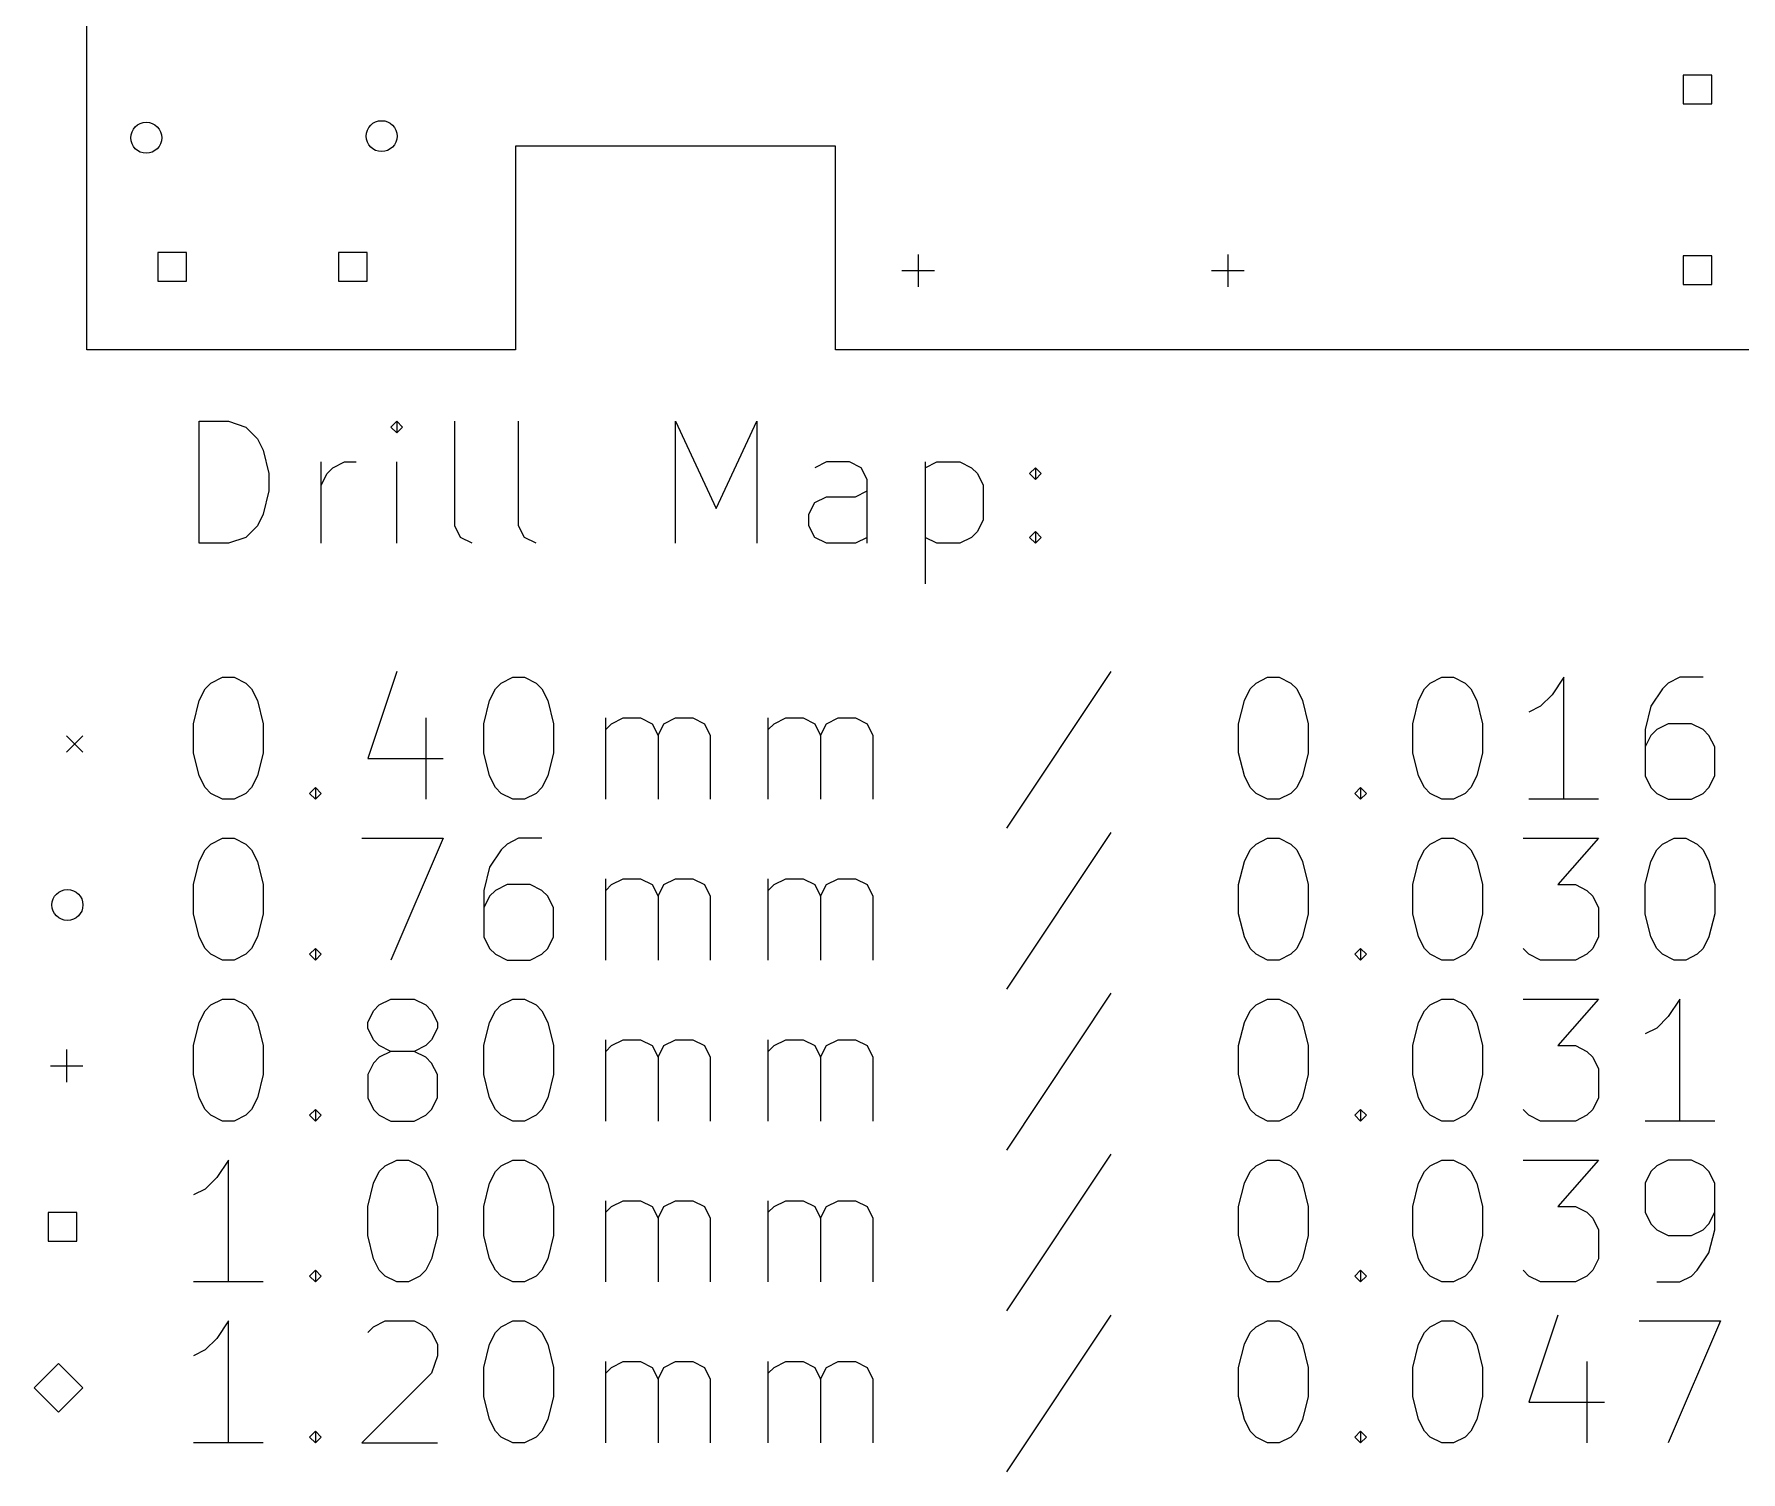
# Model space of a CAD drawing. Extents: x 14 to 178, y -221 to -22.
# Drawn here: x 14.07 to 56.06, y -220.78 to -185.4 of the extents above; entities that cross this region are included whole.
import ezdxf

# ---------------------------------------------------------------- set-up
doc = ezdxf.new("R2010")
doc.units = 0
doc.layers.add('BLACK', color=7, linetype='CONTINUOUS')

msp = doc.modelspace()

# ---------------------------------------------------------------- linework, layer by layer
at = {"layer": 'BLACK', "linetype": 'CONTINUOUS'}
for p, q in [((15.367, -193.167), (15.367, -51.8795)), ((55.3456, -186.404), (54.6384, -186.404)), ((54.6384, -186.404), (54.6384, -187.112)), ((55.3456, -187.112), (55.3456, -186.404)), ((54.6384, -187.112), (55.3456, -187.112)), ((33.782, -188.15), (25.908, -188.15)), ((25.908, -188.15), (25.908, -193.167)), ((33.782, -193.167), (33.782, -188.15)), ((17.8146, -190.768), (17.1074, -190.768)), ((17.1074, -190.768), (17.1074, -191.476)), ((17.8146, -191.476), (17.8146, -190.768)), ((22.2596, -190.768), (21.5524, -190.768)), ((21.5524, -190.768), (21.5524, -191.476)), ((22.2596, -191.476), (22.2596, -190.768)), ((35.817, -190.817), (35.817, -191.617)), ((43.437, -190.817), (43.437, -191.617)), ((55.3456, -190.849), (54.6384, -190.849)), ((54.6384, -190.849), (54.6384, -191.557)), ((55.3456, -191.557), (55.3456, -190.849)), ((17.1074, -191.476), (17.8146, -191.476)), ((21.5524, -191.476), (22.2596, -191.476)), ((35.417, -191.217), (36.217, -191.217)), ((43.037, -191.217), (43.837, -191.217)), ((54.6384, -191.557), (55.3456, -191.557)), ((25.908, -193.167), (15.367, -193.167)), ((159.766, -193.167), (33.782, -193.167)), ((18.1313, -197.924), (18.1313, -194.924)), ((18.1313, -194.924), (18.8456, -194.924)), ((18.8456, -194.924), (19.2741, -195.067)), ((19.2741, -195.067), (19.5599, -195.353)), ((22.9884, -194.924), (22.8456, -195.067)), ((22.8456, -195.067), (22.9884, -195.21)), ((23.1313, -195.067), (22.9884, -194.924)), ((22.9884, -194.924), (22.9884, -195.21)), ((22.9884, -195.21), (23.1313, -195.067)), ((24.417, -197.496), (24.417, -194.924)), ((25.9884, -197.496), (25.9884, -194.924)), ((29.8456, -197.924), (29.8456, -194.924)), ((29.8456, -194.924), (30.8456, -197.067)), ((30.8456, -197.067), (31.8456, -194.924)), ((31.8456, -194.924), (31.8456, -197.924)), ((19.5599, -195.353), (19.7027, -195.638)), ((19.7027, -195.638), (19.8456, -196.21)), ((21.1313, -197.924), (21.1313, -195.924)), ((21.2741, -196.21), (21.417, -196.067)), ((21.417, -196.067), (21.7027, -195.924)), ((21.7027, -195.924), (21.9884, -195.924)), ((22.9884, -197.924), (22.9884, -195.924)), ((33.5599, -195.924), (33.2741, -196.067)), ((34.1313, -195.924), (33.5599, -195.924)), ((34.417, -196.067), (34.1313, -195.924)), ((34.5599, -196.353), (34.417, -196.067)), ((35.9884, -195.924), (35.9884, -198.924)), ((35.9884, -196.067), (36.2741, -195.924)), ((36.2741, -195.924), (36.8456, -195.924)), ((36.8456, -195.924), (37.1313, -196.067)), ((37.1313, -196.067), (37.2741, -196.21)), ((38.5599, -196.21), (38.7027, -196.067)), ((38.7027, -196.067), (38.8456, -196.21)), ((38.7027, -196.067), (38.7027, -196.353)), ((19.8456, -196.21), (19.8456, -196.638)), ((21.1313, -196.496), (21.2741, -196.21)), ((34.5599, -197.924), (34.5599, -196.353)), ((37.2741, -196.21), (37.417, -196.496)), ((37.417, -196.496), (37.417, -197.353)), ((38.7027, -196.353), (38.5599, -196.21)), ((38.8456, -196.21), (38.7027, -196.353)), ((19.8456, -196.638), (19.7027, -197.21)), ((33.1313, -197.21), (33.2741, -196.924)), ((33.2741, -196.924), (33.5599, -196.781)), ((33.5599, -196.781), (34.2741, -196.781)), ((34.2741, -196.781), (34.5599, -196.638)), ((19.7027, -197.21), (19.5599, -197.496)), ((33.1313, -197.496), (33.1313, -197.21)), ((37.417, -197.353), (37.2741, -197.638)), ((19.2741, -197.781), (18.8456, -197.924)), ((19.5599, -197.496), (19.2741, -197.781)), ((24.5599, -197.781), (24.417, -197.496)), ((24.8456, -197.924), (24.5599, -197.781)), ((26.1313, -197.781), (25.9884, -197.496)), ((26.417, -197.924), (26.1313, -197.781)), ((33.2741, -197.781), (33.1313, -197.496)), ((33.5599, -197.924), (33.2741, -197.781)), ((34.5599, -197.781), (34.2741, -197.924)), ((36.2741, -197.924), (35.9884, -197.781)), ((37.1313, -197.781), (36.8456, -197.924)), ((37.2741, -197.638), (37.1313, -197.781)), ((38.5599, -197.781), (38.7027, -197.638)), ((38.7027, -197.924), (38.5599, -197.781)), ((38.7027, -197.638), (38.8456, -197.781)), ((38.7027, -197.638), (38.7027, -197.924)), ((38.8456, -197.781), (38.7027, -197.924)), ((18.8456, -197.924), (18.1313, -197.924)), ((34.2741, -197.924), (33.5599, -197.924)), ((36.8456, -197.924), (36.2741, -197.924)), ((22.9884, -201.081), (22.2741, -203.224)), ((40.5599, -201.081), (37.9884, -204.938)), ((18.1313, -201.796), (18.2741, -201.51)), ((18.2741, -201.51), (18.417, -201.367)), ((18.417, -201.367), (18.7027, -201.224)), ((18.7027, -201.224), (18.9884, -201.224)), ((18.9884, -201.224), (19.2741, -201.367)), ((19.2741, -201.367), (19.417, -201.51)), ((19.417, -201.51), (19.5599, -201.796)), ((25.2741, -201.796), (25.417, -201.51)), ((25.417, -201.51), (25.5599, -201.367)), ((25.5599, -201.367), (25.8456, -201.224)), ((25.8456, -201.224), (26.1313, -201.224)), ((26.1313, -201.224), (26.417, -201.367)), ((26.417, -201.367), (26.5599, -201.51)), ((26.5599, -201.51), (26.7027, -201.796)), ((43.8456, -201.796), (43.9884, -201.51)), ((43.9884, -201.51), (44.1313, -201.367)), ((44.1313, -201.367), (44.417, -201.224)), ((44.417, -201.224), (44.7027, -201.224)), ((44.7027, -201.224), (44.9884, -201.367)), ((44.9884, -201.367), (45.1313, -201.51)), ((45.1313, -201.51), (45.2741, -201.796)), ((48.1313, -201.796), (48.2741, -201.51)), ((48.2741, -201.51), (48.417, -201.367)), ((48.417, -201.367), (48.7027, -201.224)), ((48.7027, -201.224), (48.9884, -201.224)), ((48.9884, -201.224), (49.2741, -201.367)), ((49.2741, -201.367), (49.417, -201.51)), ((49.417, -201.51), (49.5599, -201.796)), ((51.7027, -201.224), (51.417, -201.653)), ((51.7027, -204.224), (51.7027, -201.224)), ((54.1313, -201.51), (53.8456, -201.938)), ((54.2741, -201.367), (54.1313, -201.51)), ((54.5599, -201.224), (54.2741, -201.367)), ((55.1313, -201.224), (54.5599, -201.224)), ((17.9884, -202.367), (18.1313, -201.796)), ((19.5599, -201.796), (19.7027, -202.367)), ((25.1313, -202.367), (25.2741, -201.796)), ((26.7027, -201.796), (26.8456, -202.367)), ((43.7027, -202.367), (43.8456, -201.796)), ((45.2741, -201.796), (45.417, -202.367)), ((47.9884, -202.367), (48.1313, -201.796)), ((49.5599, -201.796), (49.7027, -202.367)), ((51.1313, -201.938), (50.8456, -202.081)), ((51.417, -201.653), (51.1313, -201.938)), ((53.8456, -201.938), (53.7027, -202.51)), ((17.9884, -203.081), (17.9884, -202.367)), ((19.7027, -202.367), (19.7027, -203.081)), ((23.7027, -202.224), (23.7027, -204.224)), ((25.1313, -203.081), (25.1313, -202.367)), ((26.8456, -202.367), (26.8456, -203.081)), ((28.1313, -204.224), (28.1313, -202.224)), ((28.1313, -202.51), (28.2741, -202.367)), ((28.2741, -202.367), (28.5599, -202.224)), ((28.5599, -202.224), (28.9884, -202.224)), ((28.9884, -202.224), (29.2741, -202.367)), ((29.2741, -202.367), (29.417, -202.653)), ((29.417, -202.653), (29.5599, -202.367)), ((29.5599, -202.367), (29.8456, -202.224)), ((29.8456, -202.224), (30.2741, -202.224)), ((30.2741, -202.224), (30.5599, -202.367)), ((30.5599, -202.367), (30.7027, -202.653)), ((32.1313, -204.224), (32.1313, -202.224)), ((32.1313, -202.51), (32.2741, -202.367)), ((32.2741, -202.367), (32.5599, -202.224)), ((32.5599, -202.224), (32.9884, -202.224)), ((32.9884, -202.224), (33.2741, -202.367)), ((33.2741, -202.367), (33.417, -202.653)), ((33.417, -202.653), (33.5599, -202.367)), ((33.5599, -202.367), (33.8456, -202.224)), ((33.8456, -202.224), (34.2741, -202.224)), ((34.2741, -202.224), (34.5599, -202.367)), ((34.5599, -202.367), (34.7027, -202.653)), ((43.7027, -203.081), (43.7027, -202.367)), ((45.417, -202.367), (45.417, -203.081)), ((47.9884, -203.081), (47.9884, -202.367)), ((49.7027, -202.367), (49.7027, -203.081)), ((54.2741, -202.367), (53.9884, -202.51)), ((54.8456, -202.367), (54.2741, -202.367)), ((55.1313, -202.51), (54.8456, -202.367)), ((14.867, -202.667), (15.267, -203.067)), ((15.267, -202.667), (14.867, -203.067)), ((29.417, -202.653), (29.417, -204.224)), ((30.7027, -202.653), (30.7027, -204.224)), ((33.417, -202.653), (33.417, -204.224)), ((34.7027, -202.653), (34.7027, -204.224)), ((53.7027, -202.51), (53.7027, -203.653)), ((53.8456, -202.653), (53.7027, -202.938)), ((53.9884, -202.51), (53.8456, -202.653)), ((55.2741, -202.653), (55.1313, -202.51)), ((55.417, -202.938), (55.2741, -202.653)), ((18.1313, -203.653), (17.9884, -203.081)), ((19.7027, -203.081), (19.5599, -203.653)), ((22.2741, -203.224), (24.1313, -203.224)), ((25.2741, -203.653), (25.1313, -203.081)), ((26.8456, -203.081), (26.7027, -203.653)), ((43.8456, -203.653), (43.7027, -203.081)), ((45.417, -203.081), (45.2741, -203.653)), ((48.1313, -203.653), (47.9884, -203.081)), ((49.7027, -203.081), (49.5599, -203.653)), ((55.417, -203.653), (55.417, -202.938)), ((18.2741, -203.938), (18.1313, -203.653)), ((19.5599, -203.653), (19.417, -203.938)), ((25.417, -203.938), (25.2741, -203.653)), ((26.7027, -203.653), (26.5599, -203.938)), ((43.9884, -203.938), (43.8456, -203.653)), ((45.2741, -203.653), (45.1313, -203.938)), ((48.2741, -203.938), (48.1313, -203.653)), ((49.5599, -203.653), (49.417, -203.938)), ((53.7027, -203.653), (53.8456, -203.938)), ((55.2741, -203.938), (55.417, -203.653)), ((18.417, -204.081), (18.2741, -203.938)), ((18.7027, -204.224), (18.417, -204.081)), ((19.2741, -204.081), (18.9884, -204.224)), ((19.417, -203.938), (19.2741, -204.081)), ((20.8456, -204.081), (20.9884, -203.938)), ((20.9884, -204.224), (20.8456, -204.081)), ((20.9884, -203.938), (21.1313, -204.081)), ((20.9884, -203.938), (20.9884, -204.224)), ((21.1313, -204.081), (20.9884, -204.224)), ((25.5599, -204.081), (25.417, -203.938)), ((25.8456, -204.224), (25.5599, -204.081)), ((26.417, -204.081), (26.1313, -204.224)), ((26.5599, -203.938), (26.417, -204.081)), ((44.1313, -204.081), (43.9884, -203.938)), ((44.417, -204.224), (44.1313, -204.081)), ((44.9884, -204.081), (44.7027, -204.224)), ((45.1313, -203.938), (44.9884, -204.081)), ((46.5599, -204.081), (46.7027, -203.938)), ((46.7027, -204.224), (46.5599, -204.081)), ((46.7027, -203.938), (46.8456, -204.081)), ((46.7027, -203.938), (46.7027, -204.224)), ((46.8456, -204.081), (46.7027, -204.224)), ((48.417, -204.081), (48.2741, -203.938)), ((48.7027, -204.224), (48.417, -204.081)), ((49.2741, -204.081), (48.9884, -204.224)), ((49.417, -203.938), (49.2741, -204.081)), ((53.8456, -203.938), (53.9884, -204.081)), ((53.9884, -204.081), (54.2741, -204.224)), ((54.8456, -204.224), (55.1313, -204.081)), ((55.1313, -204.081), (55.2741, -203.938)), ((18.9884, -204.224), (18.7027, -204.224)), ((26.1313, -204.224), (25.8456, -204.224)), ((44.7027, -204.224), (44.417, -204.224)), ((48.9884, -204.224), (48.7027, -204.224)), ((52.5599, -204.224), (50.8456, -204.224)), ((54.2741, -204.224), (54.8456, -204.224)), ((18.2741, -205.47), (18.417, -205.327)), ((18.417, -205.327), (18.7027, -205.184)), ((18.7027, -205.184), (18.9884, -205.184)), ((18.9884, -205.184), (19.2741, -205.327)), ((19.2741, -205.327), (19.417, -205.47)), ((22.1313, -205.184), (24.1313, -205.184)), ((24.1313, -205.184), (22.8456, -208.184)), ((25.7027, -205.327), (25.5599, -205.47)), ((25.9884, -205.184), (25.7027, -205.327)), ((26.5599, -205.184), (25.9884, -205.184)), ((40.5599, -205.041), (37.9884, -208.898)), ((43.9884, -205.47), (44.1313, -205.327)), ((44.1313, -205.327), (44.417, -205.184)), ((44.417, -205.184), (44.7027, -205.184)), ((44.7027, -205.184), (44.9884, -205.327)), ((44.9884, -205.327), (45.1313, -205.47)), ((48.2741, -205.47), (48.417, -205.327)), ((48.417, -205.327), (48.7027, -205.184)), ((48.7027, -205.184), (48.9884, -205.184)), ((48.9884, -205.184), (49.2741, -205.327)), ((49.2741, -205.327), (49.417, -205.47)), ((50.7027, -205.184), (52.5599, -205.184)), ((52.5599, -205.184), (51.5599, -206.327)), ((53.9884, -205.47), (54.1313, -205.327)), ((54.1313, -205.327), (54.417, -205.184)), ((54.417, -205.184), (54.7027, -205.184)), ((54.7027, -205.184), (54.9884, -205.327)), ((54.9884, -205.327), (55.1313, -205.47)), ((17.9884, -206.327), (18.1313, -205.756)), ((18.1313, -205.756), (18.2741, -205.47)), ((19.417, -205.47), (19.5599, -205.756)), ((19.5599, -205.756), (19.7027, -206.327)), ((25.5599, -205.47), (25.2741, -205.898)), ((43.7027, -206.327), (43.8456, -205.756)), ((43.8456, -205.756), (43.9884, -205.47)), ((45.1313, -205.47), (45.2741, -205.756)), ((45.2741, -205.756), (45.417, -206.327)), ((47.9884, -206.327), (48.1313, -205.756)), ((48.1313, -205.756), (48.2741, -205.47)), ((49.417, -205.47), (49.5599, -205.756)), ((49.5599, -205.756), (49.7027, -206.327)), ((53.7027, -206.327), (53.8456, -205.756)), ((53.8456, -205.756), (53.9884, -205.47)), ((55.1313, -205.47), (55.2741, -205.756)), ((55.2741, -205.756), (55.417, -206.327)), ((25.2741, -205.898), (25.1313, -206.47)), ((28.1313, -208.184), (28.1313, -206.184)), ((28.2741, -206.327), (28.5599, -206.184)), ((28.5599, -206.184), (28.9884, -206.184)), ((28.9884, -206.184), (29.2741, -206.327)), ((29.5599, -206.327), (29.8456, -206.184)), ((29.8456, -206.184), (30.2741, -206.184)), ((30.2741, -206.184), (30.5599, -206.327)), ((32.1313, -208.184), (32.1313, -206.184)), ((32.2741, -206.327), (32.5599, -206.184)), ((32.5599, -206.184), (32.9884, -206.184)), ((32.9884, -206.184), (33.2741, -206.327)), ((33.5599, -206.327), (33.8456, -206.184)), ((33.8456, -206.184), (34.2741, -206.184)), ((34.2741, -206.184), (34.5599, -206.327)), ((17.9884, -207.041), (17.9884, -206.327)), ((19.7027, -206.327), (19.7027, -207.041)), ((25.1313, -206.47), (25.1313, -207.613)), ((25.417, -206.47), (25.2741, -206.613)), ((25.7027, -206.327), (25.417, -206.47)), ((26.2741, -206.327), (25.7027, -206.327)), ((26.5599, -206.47), (26.2741, -206.327)), ((26.7027, -206.613), (26.5599, -206.47)), ((28.1313, -206.47), (28.2741, -206.327)), ((29.2741, -206.327), (29.417, -206.613)), ((29.417, -206.613), (29.5599, -206.327)), ((30.5599, -206.327), (30.7027, -206.613)), ((32.1313, -206.47), (32.2741, -206.327)), ((33.2741, -206.327), (33.417, -206.613)), ((33.417, -206.613), (33.5599, -206.327)), ((34.5599, -206.327), (34.7027, -206.613)), ((43.7027, -207.041), (43.7027, -206.327)), ((45.417, -206.327), (45.417, -207.041)), ((47.9884, -207.041), (47.9884, -206.327)), ((49.7027, -206.327), (49.7027, -207.041)), ((51.5599, -206.327), (51.9884, -206.327)), ((51.9884, -206.327), (52.2741, -206.47)), ((52.2741, -206.47), (52.417, -206.613)), ((53.7027, -207.041), (53.7027, -206.327)), ((55.417, -206.327), (55.417, -207.041)), ((25.2741, -206.613), (25.1313, -206.898)), ((26.8456, -206.898), (26.7027, -206.613)), ((26.8456, -207.613), (26.8456, -206.898)), ((29.417, -206.613), (29.417, -208.184)), ((30.7027, -206.613), (30.7027, -208.184)), ((33.417, -206.613), (33.417, -208.184)), ((34.7027, -206.613), (34.7027, -208.184)), ((52.417, -206.613), (52.5599, -206.898)), ((52.5599, -206.898), (52.5599, -207.613)), ((18.1313, -207.613), (17.9884, -207.041)), ((19.7027, -207.041), (19.5599, -207.613)), ((43.8456, -207.613), (43.7027, -207.041)), ((45.417, -207.041), (45.2741, -207.613)), ((48.1313, -207.613), (47.9884, -207.041)), ((49.7027, -207.041), (49.5599, -207.613)), ((53.8456, -207.613), (53.7027, -207.041)), ((55.417, -207.041), (55.2741, -207.613)), ((18.2741, -207.898), (18.1313, -207.613)), ((19.5599, -207.613), (19.417, -207.898)), ((25.1313, -207.613), (25.2741, -207.898)), ((26.7027, -207.898), (26.8456, -207.613)), ((43.9884, -207.898), (43.8456, -207.613)), ((45.2741, -207.613), (45.1313, -207.898)), ((48.2741, -207.898), (48.1313, -207.613)), ((49.5599, -207.613), (49.417, -207.898)), ((52.5599, -207.613), (52.417, -207.898)), ((53.9884, -207.898), (53.8456, -207.613)), ((55.2741, -207.613), (55.1313, -207.898)), ((18.417, -208.041), (18.2741, -207.898)), ((18.7027, -208.184), (18.417, -208.041)), ((18.9884, -208.184), (18.7027, -208.184)), ((19.2741, -208.041), (18.9884, -208.184)), ((19.417, -207.898), (19.2741, -208.041)), ((20.8456, -208.041), (20.9884, -207.898)), ((20.9884, -208.184), (20.8456, -208.041)), ((20.9884, -207.898), (21.1313, -208.041)), ((20.9884, -207.898), (20.9884, -208.184)), ((21.1313, -208.041), (20.9884, -208.184)), ((25.2741, -207.898), (25.417, -208.041)), ((25.417, -208.041), (25.7027, -208.184)), ((25.7027, -208.184), (26.2741, -208.184)), ((26.2741, -208.184), (26.5599, -208.041)), ((26.5599, -208.041), (26.7027, -207.898)), ((44.1313, -208.041), (43.9884, -207.898)), ((44.417, -208.184), (44.1313, -208.041)), ((44.7027, -208.184), (44.417, -208.184)), ((44.9884, -208.041), (44.7027, -208.184)), ((45.1313, -207.898), (44.9884, -208.041)), ((46.5599, -208.041), (46.7027, -207.898)), ((46.7027, -208.184), (46.5599, -208.041)), ((46.7027, -207.898), (46.8456, -208.041)), ((46.7027, -207.898), (46.7027, -208.184)), ((46.8456, -208.041), (46.7027, -208.184)), ((48.417, -208.041), (48.2741, -207.898)), ((48.7027, -208.184), (48.417, -208.041)), ((48.9884, -208.184), (48.7027, -208.184)), ((49.2741, -208.041), (48.9884, -208.184)), ((49.417, -207.898), (49.2741, -208.041)), ((50.8456, -208.041), (50.7027, -207.898)), ((51.1313, -208.184), (50.8456, -208.041)), ((51.9884, -208.184), (51.1313, -208.184)), ((52.2741, -208.041), (51.9884, -208.184)), ((52.417, -207.898), (52.2741, -208.041)), ((54.1313, -208.041), (53.9884, -207.898)), ((54.417, -208.184), (54.1313, -208.041)), ((54.7027, -208.184), (54.417, -208.184)), ((54.9884, -208.041), (54.7027, -208.184)), ((55.1313, -207.898), (54.9884, -208.041)), ((40.5599, -209.001), (37.9884, -212.858)), ((18.1313, -209.716), (18.2741, -209.43)), ((18.2741, -209.43), (18.417, -209.287)), ((18.417, -209.287), (18.7027, -209.144)), ((18.7027, -209.144), (18.9884, -209.144)), ((18.9884, -209.144), (19.2741, -209.287)), ((19.2741, -209.287), (19.417, -209.43)), ((19.417, -209.43), (19.5599, -209.716)), ((22.2741, -209.716), (22.417, -209.43)), ((22.417, -209.43), (22.5599, -209.287)), ((22.5599, -209.287), (22.8456, -209.144)), ((22.8456, -209.144), (23.417, -209.144)), ((23.417, -209.144), (23.7027, -209.287)), ((23.7027, -209.287), (23.8456, -209.43)), ((23.8456, -209.43), (23.9884, -209.716)), ((25.2741, -209.716), (25.417, -209.43)), ((25.417, -209.43), (25.5599, -209.287)), ((25.5599, -209.287), (25.8456, -209.144)), ((25.8456, -209.144), (26.1313, -209.144)), ((26.1313, -209.144), (26.417, -209.287)), ((26.417, -209.287), (26.5599, -209.43)), ((26.5599, -209.43), (26.7027, -209.716)), ((43.8456, -209.716), (43.9884, -209.43)), ((43.9884, -209.43), (44.1313, -209.287)), ((44.1313, -209.287), (44.417, -209.144)), ((44.417, -209.144), (44.7027, -209.144)), ((44.7027, -209.144), (44.9884, -209.287)), ((44.9884, -209.287), (45.1313, -209.43)), ((45.1313, -209.43), (45.2741, -209.716)), ((48.1313, -209.716), (48.2741, -209.43)), ((48.2741, -209.43), (48.417, -209.287)), ((48.417, -209.287), (48.7027, -209.144)), ((48.7027, -209.144), (48.9884, -209.144)), ((48.9884, -209.144), (49.2741, -209.287)), ((49.2741, -209.287), (49.417, -209.43)), ((49.417, -209.43), (49.5599, -209.716)), ((50.7027, -209.144), (52.5599, -209.144)), ((52.5599, -209.144), (51.5599, -210.287)), ((54.5599, -209.144), (54.2741, -209.573)), ((54.5599, -212.144), (54.5599, -209.144)), ((17.9884, -210.287), (18.1313, -209.716)), ((19.5599, -209.716), (19.7027, -210.287)), ((22.2741, -209.858), (22.2741, -209.716)), ((22.417, -210.144), (22.2741, -209.858)), ((23.9884, -209.858), (23.8456, -210.144)), ((23.9884, -209.716), (23.9884, -209.858)), ((25.1313, -210.287), (25.2741, -209.716)), ((26.7027, -209.716), (26.8456, -210.287)), ((43.7027, -210.287), (43.8456, -209.716)), ((45.2741, -209.716), (45.417, -210.287)), ((47.9884, -210.287), (48.1313, -209.716)), ((49.5599, -209.716), (49.7027, -210.287)), ((53.9884, -209.858), (53.7027, -210.001)), ((54.2741, -209.573), (53.9884, -209.858)), ((17.9884, -211.001), (17.9884, -210.287)), ((19.7027, -210.287), (19.7027, -211.001)), ((22.5599, -210.287), (22.417, -210.144)), ((22.8456, -210.43), (22.5599, -210.287)), ((23.7027, -210.287), (23.417, -210.43)), ((23.8456, -210.144), (23.7027, -210.287)), ((25.1313, -211.001), (25.1313, -210.287)), ((26.8456, -210.287), (26.8456, -211.001)), ((28.1313, -212.144), (28.1313, -210.144)), ((28.1313, -210.43), (28.2741, -210.287)), ((28.2741, -210.287), (28.5599, -210.144)), ((28.5599, -210.144), (28.9884, -210.144)), ((28.9884, -210.144), (29.2741, -210.287)), ((29.2741, -210.287), (29.417, -210.573)), ((29.417, -210.573), (29.5599, -210.287)), ((29.5599, -210.287), (29.8456, -210.144)), ((29.8456, -210.144), (30.2741, -210.144)), ((30.2741, -210.144), (30.5599, -210.287)), ((30.5599, -210.287), (30.7027, -210.573)), ((32.1313, -212.144), (32.1313, -210.144)), ((32.1313, -210.43), (32.2741, -210.287)), ((32.2741, -210.287), (32.5599, -210.144)), ((32.5599, -210.144), (32.9884, -210.144)), ((32.9884, -210.144), (33.2741, -210.287)), ((33.2741, -210.287), (33.417, -210.573)), ((33.417, -210.573), (33.5599, -210.287)), ((33.5599, -210.287), (33.8456, -210.144)), ((33.8456, -210.144), (34.2741, -210.144)), ((34.2741, -210.144), (34.5599, -210.287)), ((34.5599, -210.287), (34.7027, -210.573)), ((43.7027, -211.001), (43.7027, -210.287)), ((45.417, -210.287), (45.417, -211.001)), ((47.9884, -211.001), (47.9884, -210.287)), ((49.7027, -210.287), (49.7027, -211.001)), ((51.5599, -210.287), (51.9884, -210.287)), ((51.9884, -210.287), (52.2741, -210.43)), ((14.467, -210.787), (15.267, -210.787)), ((14.867, -210.387), (14.867, -211.187)), ((22.417, -210.716), (22.2741, -211.001)), ((22.5599, -210.573), (22.417, -210.716)), ((22.8456, -210.43), (22.5599, -210.573)), ((23.417, -210.43), (22.8456, -210.43)), ((23.7027, -210.573), (23.417, -210.43)), ((23.8456, -210.716), (23.7027, -210.573)), ((23.9884, -211.001), (23.8456, -210.716)), ((29.417, -210.573), (29.417, -212.144)), ((30.7027, -210.573), (30.7027, -212.144)), ((33.417, -210.573), (33.417, -212.144)), ((34.7027, -210.573), (34.7027, -212.144)), ((52.2741, -210.43), (52.417, -210.573)), ((52.417, -210.573), (52.5599, -210.858)), ((18.1313, -211.573), (17.9884, -211.001)), ((19.7027, -211.001), (19.5599, -211.573)), ((22.2741, -211.001), (22.2741, -211.573)), ((23.9884, -211.573), (23.9884, -211.001)), ((25.2741, -211.573), (25.1313, -211.001)), ((26.8456, -211.001), (26.7027, -211.573)), ((43.8456, -211.573), (43.7027, -211.001)), ((45.417, -211.001), (45.2741, -211.573)), ((48.1313, -211.573), (47.9884, -211.001)), ((49.7027, -211.001), (49.5599, -211.573)), ((52.5599, -210.858), (52.5599, -211.573)), ((18.2741, -211.858), (18.1313, -211.573)), ((19.5599, -211.573), (19.417, -211.858)), ((22.2741, -211.573), (22.417, -211.858)), ((23.8456, -211.858), (23.9884, -211.573)), ((25.417, -211.858), (25.2741, -211.573)), ((26.7027, -211.573), (26.5599, -211.858)), ((43.9884, -211.858), (43.8456, -211.573)), ((45.2741, -211.573), (45.1313, -211.858)), ((48.2741, -211.858), (48.1313, -211.573)), ((49.5599, -211.573), (49.417, -211.858)), ((52.5599, -211.573), (52.417, -211.858)), ((18.417, -212.001), (18.2741, -211.858)), ((18.7027, -212.144), (18.417, -212.001)), ((19.2741, -212.001), (18.9884, -212.144)), ((19.417, -211.858), (19.2741, -212.001)), ((20.8456, -212.001), (20.9884, -211.858)), ((20.9884, -212.144), (20.8456, -212.001)), ((20.9884, -211.858), (21.1313, -212.001)), ((20.9884, -211.858), (20.9884, -212.144)), ((21.1313, -212.001), (20.9884, -212.144)), ((22.417, -211.858), (22.5599, -212.001)), ((22.5599, -212.001), (22.8456, -212.144)), ((23.417, -212.144), (23.7027, -212.001)), ((23.7027, -212.001), (23.8456, -211.858)), ((25.5599, -212.001), (25.417, -211.858)), ((25.8456, -212.144), (25.5599, -212.001)), ((26.417, -212.001), (26.1313, -212.144)), ((26.5599, -211.858), (26.417, -212.001)), ((44.1313, -212.001), (43.9884, -211.858)), ((44.417, -212.144), (44.1313, -212.001)), ((44.9884, -212.001), (44.7027, -212.144)), ((45.1313, -211.858), (44.9884, -212.001)), ((46.5599, -212.001), (46.7027, -211.858)), ((46.7027, -212.144), (46.5599, -212.001)), ((46.7027, -211.858), (46.8456, -212.001)), ((46.7027, -211.858), (46.7027, -212.144)), ((46.8456, -212.001), (46.7027, -212.144)), ((48.417, -212.001), (48.2741, -211.858)), ((48.7027, -212.144), (48.417, -212.001)), ((49.2741, -212.001), (48.9884, -212.144)), ((49.417, -211.858), (49.2741, -212.001)), ((50.8456, -212.001), (50.7027, -211.858)), ((51.1313, -212.144), (50.8456, -212.001)), ((52.2741, -212.001), (51.9884, -212.144)), ((52.417, -211.858), (52.2741, -212.001)), ((18.9884, -212.144), (18.7027, -212.144)), ((22.8456, -212.144), (23.417, -212.144)), ((26.1313, -212.144), (25.8456, -212.144)), ((44.7027, -212.144), (44.417, -212.144)), ((48.9884, -212.144), (48.7027, -212.144)), ((51.9884, -212.144), (51.1313, -212.144)), ((55.417, -212.144), (53.7027, -212.144)), ((18.8456, -213.104), (18.5599, -213.533)), ((18.8456, -216.104), (18.8456, -213.104)), ((22.5599, -213.39), (22.7027, -213.247)), ((22.7027, -213.247), (22.9884, -213.104)), ((22.9884, -213.104), (23.2741, -213.104)), ((23.2741, -213.104), (23.5599, -213.247)), ((23.5599, -213.247), (23.7027, -213.39)), ((25.417, -213.39), (25.5599, -213.247)), ((25.5599, -213.247), (25.8456, -213.104)), ((25.8456, -213.104), (26.1313, -213.104)), ((26.1313, -213.104), (26.417, -213.247)), ((26.417, -213.247), (26.5599, -213.39)), ((40.5599, -212.961), (37.9884, -216.818)), ((43.9884, -213.39), (44.1313, -213.247)), ((44.1313, -213.247), (44.417, -213.104)), ((44.417, -213.104), (44.7027, -213.104)), ((44.7027, -213.104), (44.9884, -213.247)), ((44.9884, -213.247), (45.1313, -213.39)), ((48.2741, -213.39), (48.417, -213.247)), ((48.417, -213.247), (48.7027, -213.104)), ((48.7027, -213.104), (48.9884, -213.104)), ((48.9884, -213.104), (49.2741, -213.247)), ((49.2741, -213.247), (49.417, -213.39)), ((50.7027, -213.104), (52.5599, -213.104)), ((52.5599, -213.104), (51.5599, -214.247)), ((53.9884, -213.247), (53.8456, -213.39)), ((54.2741, -213.104), (53.9884, -213.247)), ((54.8456, -213.104), (54.2741, -213.104)), ((55.1313, -213.247), (54.8456, -213.104)), ((55.2741, -213.39), (55.1313, -213.247)), ((18.5599, -213.533), (18.2741, -213.818)), ((22.2741, -214.247), (22.417, -213.676)), ((22.417, -213.676), (22.5599, -213.39)), ((23.7027, -213.39), (23.8456, -213.676)), ((23.8456, -213.676), (23.9884, -214.247)), ((25.1313, -214.247), (25.2741, -213.676)), ((25.2741, -213.676), (25.417, -213.39)), ((26.5599, -213.39), (26.7027, -213.676)), ((26.7027, -213.676), (26.8456, -214.247)), ((43.7027, -214.247), (43.8456, -213.676)), ((43.8456, -213.676), (43.9884, -213.39)), ((45.1313, -213.39), (45.2741, -213.676)), ((45.2741, -213.676), (45.417, -214.247)), ((47.9884, -214.247), (48.1313, -213.676)), ((48.1313, -213.676), (48.2741, -213.39)), ((49.417, -213.39), (49.5599, -213.676)), ((49.5599, -213.676), (49.7027, -214.247)), ((53.8456, -213.39), (53.7027, -213.676)), ((53.7027, -213.676), (53.7027, -214.39)), ((55.417, -213.676), (55.2741, -213.39)), ((55.417, -214.818), (55.417, -213.676)), ((18.2741, -213.818), (17.9884, -213.961)), ((28.1313, -216.104), (28.1313, -214.104)), ((28.2741, -214.247), (28.5599, -214.104)), ((28.5599, -214.104), (28.9884, -214.104)), ((28.9884, -214.104), (29.2741, -214.247)), ((29.5599, -214.247), (29.8456, -214.104)), ((29.8456, -214.104), (30.2741, -214.104)), ((30.2741, -214.104), (30.5599, -214.247)), ((32.1313, -216.104), (32.1313, -214.104)), ((32.2741, -214.247), (32.5599, -214.104)), ((32.5599, -214.104), (32.9884, -214.104)), ((32.9884, -214.104), (33.2741, -214.247)), ((33.5599, -214.247), (33.8456, -214.104)), ((33.8456, -214.104), (34.2741, -214.104)), ((34.2741, -214.104), (34.5599, -214.247)), ((15.1206, -214.393), (14.4134, -214.393)), ((14.4134, -214.393), (14.4134, -215.101)), ((15.1206, -215.101), (15.1206, -214.393)), ((22.2741, -214.961), (22.2741, -214.247)), ((23.9884, -214.247), (23.9884, -214.961)), ((25.1313, -214.961), (25.1313, -214.247)), ((26.8456, -214.247), (26.8456, -214.961)), ((28.1313, -214.39), (28.2741, -214.247)), ((29.2741, -214.247), (29.417, -214.533)), ((29.417, -214.533), (29.5599, -214.247)), ((29.417, -214.533), (29.417, -216.104)), ((30.5599, -214.247), (30.7027, -214.533)), ((30.7027, -214.533), (30.7027, -216.104)), ((32.1313, -214.39), (32.2741, -214.247)), ((33.2741, -214.247), (33.417, -214.533)), ((33.417, -214.533), (33.5599, -214.247)), ((33.417, -214.533), (33.417, -216.104)), ((34.5599, -214.247), (34.7027, -214.533)), ((34.7027, -214.533), (34.7027, -216.104)), ((43.7027, -214.961), (43.7027, -214.247)), ((45.417, -214.247), (45.417, -214.961)), ((47.9884, -214.961), (47.9884, -214.247)), ((49.7027, -214.247), (49.7027, -214.961)), ((51.5599, -214.247), (51.9884, -214.247)), ((51.9884, -214.247), (52.2741, -214.39)), ((52.2741, -214.39), (52.417, -214.533)), ((52.417, -214.533), (52.5599, -214.818)), ((53.7027, -214.39), (53.8456, -214.676)), ((55.2741, -214.676), (55.417, -214.39)), ((22.417, -215.533), (22.2741, -214.961)), ((23.9884, -214.961), (23.8456, -215.533)), ((25.2741, -215.533), (25.1313, -214.961)), ((26.8456, -214.961), (26.7027, -215.533)), ((43.8456, -215.533), (43.7027, -214.961)), ((45.417, -214.961), (45.2741, -215.533)), ((48.1313, -215.533), (47.9884, -214.961)), ((49.7027, -214.961), (49.5599, -215.533)), ((52.5599, -214.818), (52.5599, -215.533)), ((53.8456, -214.676), (53.9884, -214.818)), ((53.9884, -214.818), (54.2741, -214.961)), ((54.2741, -214.961), (54.8456, -214.961)), ((54.8456, -214.961), (55.1313, -214.818)), ((55.1313, -214.818), (55.2741, -214.676)), ((55.2741, -215.39), (55.417, -214.818)), ((14.4134, -215.101), (15.1206, -215.101)), ((54.9884, -215.818), (55.2741, -215.39)), ((20.8456, -215.961), (20.9884, -215.818)), ((20.9884, -215.818), (21.1313, -215.961)), ((20.9884, -215.818), (20.9884, -216.104)), ((22.5599, -215.818), (22.417, -215.533)), ((22.7027, -215.961), (22.5599, -215.818)), ((23.7027, -215.818), (23.5599, -215.961)), ((23.8456, -215.533), (23.7027, -215.818)), ((25.417, -215.818), (25.2741, -215.533)), ((25.5599, -215.961), (25.417, -215.818)), ((26.5599, -215.818), (26.417, -215.961)), ((26.7027, -215.533), (26.5599, -215.818)), ((43.9884, -215.818), (43.8456, -215.533)), ((44.1313, -215.961), (43.9884, -215.818)), ((45.1313, -215.818), (44.9884, -215.961)), ((45.2741, -215.533), (45.1313, -215.818)), ((46.5599, -215.961), (46.7027, -215.818)), ((46.7027, -215.818), (46.8456, -215.961)), ((46.7027, -215.818), (46.7027, -216.104)), ((48.2741, -215.818), (48.1313, -215.533)), ((48.417, -215.961), (48.2741, -215.818)), ((49.417, -215.818), (49.2741, -215.961)), ((49.5599, -215.533), (49.417, -215.818)), ((50.8456, -215.961), (50.7027, -215.818)), ((52.417, -215.818), (52.2741, -215.961)), ((52.5599, -215.533), (52.417, -215.818)), ((54.8456, -215.961), (54.9884, -215.818)), ((19.7027, -216.104), (17.9884, -216.104)), ((20.9884, -216.104), (20.8456, -215.961)), ((21.1313, -215.961), (20.9884, -216.104)), ((22.9884, -216.104), (22.7027, -215.961)), ((23.2741, -216.104), (22.9884, -216.104)), ((23.5599, -215.961), (23.2741, -216.104)), ((25.8456, -216.104), (25.5599, -215.961)), ((26.1313, -216.104), (25.8456, -216.104)), ((26.417, -215.961), (26.1313, -216.104)), ((44.417, -216.104), (44.1313, -215.961)), ((44.7027, -216.104), (44.417, -216.104)), ((44.9884, -215.961), (44.7027, -216.104)), ((46.7027, -216.104), (46.5599, -215.961)), ((46.8456, -215.961), (46.7027, -216.104)), ((48.7027, -216.104), (48.417, -215.961)), ((48.9884, -216.104), (48.7027, -216.104)), ((49.2741, -215.961), (48.9884, -216.104)), ((51.1313, -216.104), (50.8456, -215.961)), ((51.9884, -216.104), (51.1313, -216.104)), ((52.2741, -215.961), (51.9884, -216.104)), ((53.9884, -216.104), (54.5599, -216.104)), ((54.5599, -216.104), (54.8456, -215.961)), ((18.8456, -217.064), (18.5599, -217.493)), ((18.8456, -220.064), (18.8456, -217.064)), ((22.417, -217.207), (22.7027, -217.064)), ((22.7027, -217.064), (23.417, -217.064)), ((23.417, -217.064), (23.7027, -217.207)), ((25.5599, -217.207), (25.8456, -217.064)), ((25.8456, -217.064), (26.1313, -217.064)), ((26.1313, -217.064), (26.417, -217.207)), ((40.5599, -216.921), (37.9884, -220.778)), ((44.1313, -217.207), (44.417, -217.064)), ((44.417, -217.064), (44.7027, -217.064)), ((44.7027, -217.064), (44.9884, -217.207)), ((48.417, -217.207), (48.7027, -217.064)), ((48.7027, -217.064), (48.9884, -217.064)), ((48.9884, -217.064), (49.2741, -217.207)), ((51.5599, -216.921), (50.8456, -219.064)), ((53.5599, -217.064), (55.5599, -217.064)), ((55.5599, -217.064), (54.2741, -220.064)), ((18.5599, -217.493), (18.2741, -217.778)), ((22.2741, -217.35), (22.417, -217.207)), ((23.7027, -217.207), (23.8456, -217.35)), ((23.8456, -217.35), (23.9884, -217.636)), ((25.2741, -217.636), (25.417, -217.35)), ((25.417, -217.35), (25.5599, -217.207)), ((26.417, -217.207), (26.5599, -217.35)), ((26.5599, -217.35), (26.7027, -217.636)), ((43.8456, -217.636), (43.9884, -217.35)), ((43.9884, -217.35), (44.1313, -217.207)), ((44.9884, -217.207), (45.1313, -217.35)), ((45.1313, -217.35), (45.2741, -217.636)), ((48.1313, -217.636), (48.2741, -217.35)), ((48.2741, -217.35), (48.417, -217.207)), ((49.2741, -217.207), (49.417, -217.35)), ((49.417, -217.35), (49.5599, -217.636)), ((18.2741, -217.778), (17.9884, -217.921)), ((23.9884, -217.921), (23.8456, -218.35)), ((23.9884, -217.636), (23.9884, -217.921)), ((25.1313, -218.207), (25.2741, -217.636)), ((26.7027, -217.636), (26.8456, -218.207)), ((43.7027, -218.207), (43.8456, -217.636)), ((45.2741, -217.636), (45.417, -218.207)), ((47.9884, -218.207), (48.1313, -217.636)), ((49.5599, -217.636), (49.7027, -218.207)), ((14.667, -218.107), (14.067, -218.707)), ((15.267, -218.707), (14.667, -218.107)), ((23.8456, -218.35), (22.1313, -220.064)), ((25.1313, -218.921), (25.1313, -218.207)), ((26.8456, -218.207), (26.8456, -218.921)), ((28.1313, -220.064), (28.1313, -218.064)), ((28.1313, -218.35), (28.2741, -218.207)), ((28.2741, -218.207), (28.5599, -218.064)), ((28.5599, -218.064), (28.9884, -218.064)), ((28.9884, -218.064), (29.2741, -218.207)), ((29.2741, -218.207), (29.417, -218.493)), ((29.417, -218.493), (29.5599, -218.207)), ((29.5599, -218.207), (29.8456, -218.064)), ((29.8456, -218.064), (30.2741, -218.064)), ((30.2741, -218.064), (30.5599, -218.207)), ((30.5599, -218.207), (30.7027, -218.493)), ((32.1313, -220.064), (32.1313, -218.064)), ((32.1313, -218.35), (32.2741, -218.207)), ((32.2741, -218.207), (32.5599, -218.064)), ((32.5599, -218.064), (32.9884, -218.064)), ((32.9884, -218.064), (33.2741, -218.207)), ((33.2741, -218.207), (33.417, -218.493)), ((33.417, -218.493), (33.5599, -218.207)), ((33.5599, -218.207), (33.8456, -218.064)), ((33.8456, -218.064), (34.2741, -218.064)), ((34.2741, -218.064), (34.5599, -218.207)), ((34.5599, -218.207), (34.7027, -218.493)), ((43.7027, -218.921), (43.7027, -218.207)), ((45.417, -218.207), (45.417, -218.921)), ((47.9884, -218.921), (47.9884, -218.207)), ((49.7027, -218.207), (49.7027, -218.921)), ((52.2741, -218.064), (52.2741, -220.064)), ((14.067, -218.707), (14.667, -219.307)), ((14.667, -219.307), (15.267, -218.707)), ((29.417, -218.493), (29.417, -220.064)), ((30.7027, -218.493), (30.7027, -220.064)), ((33.417, -218.493), (33.417, -220.064)), ((34.7027, -218.493), (34.7027, -220.064)), ((25.2741, -219.493), (25.1313, -218.921)), ((26.8456, -218.921), (26.7027, -219.493)), ((43.8456, -219.493), (43.7027, -218.921)), ((45.417, -218.921), (45.2741, -219.493)), ((48.1313, -219.493), (47.9884, -218.921)), ((49.7027, -218.921), (49.5599, -219.493)), ((50.8456, -219.064), (52.7027, -219.064)), ((25.417, -219.778), (25.2741, -219.493)), ((26.7027, -219.493), (26.5599, -219.778)), ((43.9884, -219.778), (43.8456, -219.493)), ((45.2741, -219.493), (45.1313, -219.778)), ((48.2741, -219.778), (48.1313, -219.493)), ((49.5599, -219.493), (49.417, -219.778)), ((20.8456, -219.921), (20.9884, -219.778)), ((20.9884, -220.064), (20.8456, -219.921)), ((20.9884, -219.778), (21.1313, -219.921)), ((20.9884, -219.778), (20.9884, -220.064)), ((21.1313, -219.921), (20.9884, -220.064)), ((25.5599, -219.921), (25.417, -219.778)), ((25.8456, -220.064), (25.5599, -219.921)), ((26.417, -219.921), (26.1313, -220.064)), ((26.5599, -219.778), (26.417, -219.921)), ((44.1313, -219.921), (43.9884, -219.778)), ((44.417, -220.064), (44.1313, -219.921)), ((44.9884, -219.921), (44.7027, -220.064)), ((45.1313, -219.778), (44.9884, -219.921)), ((46.5599, -219.921), (46.7027, -219.778)), ((46.7027, -220.064), (46.5599, -219.921)), ((46.7027, -219.778), (46.8456, -219.921)), ((46.7027, -219.778), (46.7027, -220.064)), ((46.8456, -219.921), (46.7027, -220.064)), ((48.417, -219.921), (48.2741, -219.778)), ((48.7027, -220.064), (48.417, -219.921)), ((49.2741, -219.921), (48.9884, -220.064)), ((49.417, -219.778), (49.2741, -219.921)), ((19.7027, -220.064), (17.9884, -220.064)), ((22.1313, -220.064), (23.9884, -220.064)), ((26.1313, -220.064), (25.8456, -220.064)), ((44.7027, -220.064), (44.417, -220.064)), ((48.9884, -220.064), (48.7027, -220.064))]:
    msp.add_line(p, q, dxfattribs=at)
at = {"layer": 'BLACK'}
for centre in [(16.826, -187.947), (22.617, -187.907), (14.886, -206.827)]:
    msp.add_circle(centre, 0.381, dxfattribs=at)

doc.saveas('drawing.dxf')
